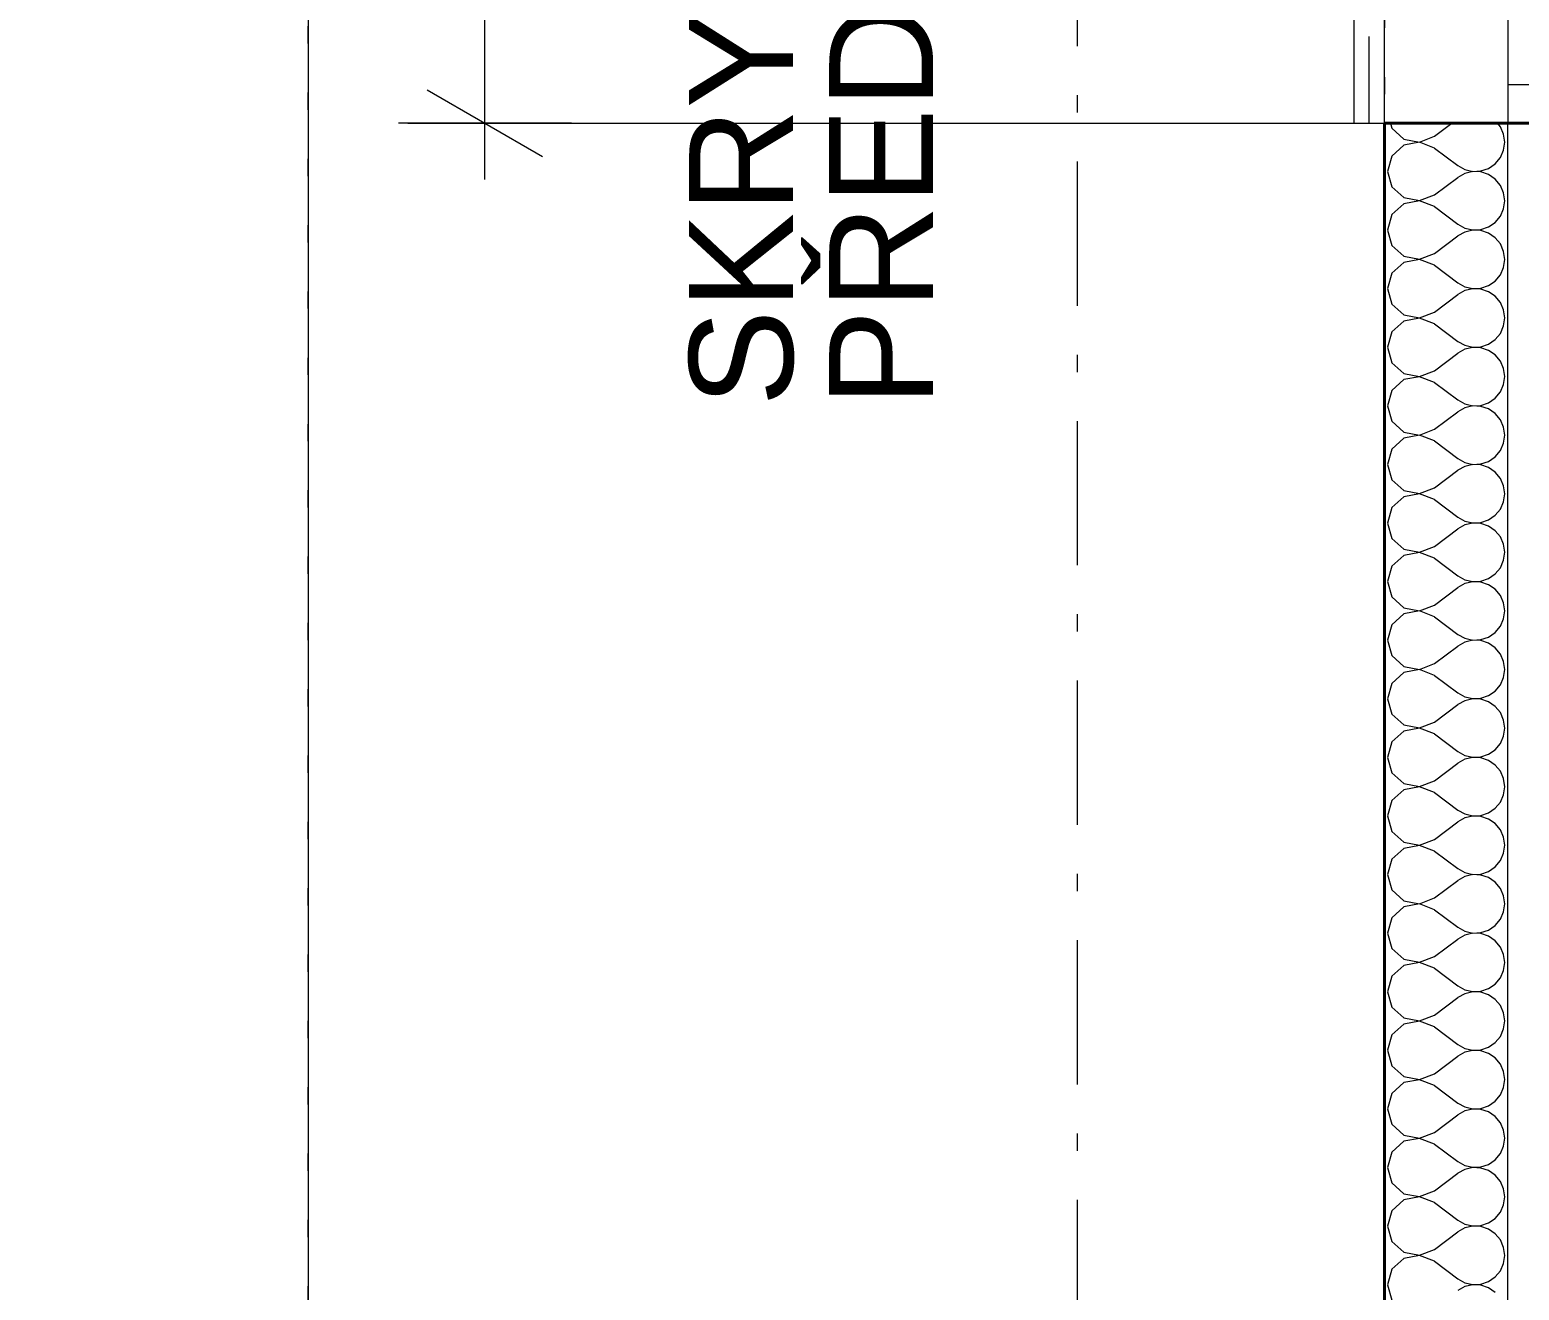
# Model space of a CAD drawing. Header units: millimetres. Extents: x -3100 to 17162, y -19566 to 10100.
# Drawn here: x 6878 to 8815, y -6598 to -4959 of the extents above; entities that cross this region are included whole.
import ezdxf

# ---------------------------------------------------------------- set-up
doc = ezdxf.new("R2010")
doc.units = ezdxf.units.MM
doc.header["$MEASUREMENT"] = 0
for name, pattern in [('Tečkovaná S', [86.25, 22.5, -63.75]), ('Wipeout_Contour', [1000, 0, -1000]), ('Čerchovaná M', [337.5, 187.5, -63.75, 22.5, -63.75]), ('Čárkovaná S', [187.5, 112.5, -75])]:
    doc.linetypes.add(name, pattern=pattern)
for name, color, linetype in [('Externí - moduly', 7, 'Continuous'), ('Konstrukce - morfy', 7, 'Continuous'), ('Konstrukce - svislé nosné', 7, 'Continuous'), ('Konstrukce – Dělicí čáry vrstev', 7, 'Continuous'), ('Kóty - SP', 7, 'Continuous'), ('Otvory – Okna', 7, 'Continuous'), ('Výplně – Řezové', 7, 'Continuous')]:
    doc.layers.add(name, color=color, linetype=linetype)
doc.styles.add('GENEROVANÝ_STYL_1', font='Arial.ttf')
doc.dimstyles.new('GENEROVANÝ_STYL__1', dxfattribs={"dimtxt": 134.999996, "dimasz": 114, "dimexe": 0.18, "dimexo": 0.0625, "dimgap": 0, "dimtad": 1, "dimtih": 1, "dimtoh": 1, "dimdec": 0, "dimzin": 0, "dimdsep": 46, "dimtxsty": 'GENEROVANÝ_STYL_1', "dimblk": 'ARROWHEAD_2', "dimblk1": 'ARROWHEAD_2', "dimblk2": 'ARROWHEAD_2', "dimcen": 0.09, "dimse1": 1, "dimse2": 1, "dimclrd": 256, "dimclre": 256, "dimclrt": 256, "dimazin": 0, "dimtfac": 1, "dimtdec": 4, "dimtmove": 0, "dimatfit": 3, "dimfxl": 1, "dimtolj": 1, "dimtzin": 0, "dimarcsym": 0})
doc.dimstyles.new('GENEROVANÝ_STYL__2', dxfattribs={"dimtxt": 134.999996, "dimasz": 114, "dimexe": 0.18, "dimexo": 0.0625, "dimgap": 0, "dimtad": 1, "dimdec": 0, "dimzin": 0, "dimdsep": 46, "dimtxsty": 'GENEROVANÝ_STYL_1', "dimblk": 'ARROWHEAD_2', "dimblk1": 'ARROWHEAD_2', "dimblk2": 'ARROWHEAD_2', "dimcen": 0.09, "dimse1": 1, "dimse2": 1, "dimclrd": 256, "dimclre": 256, "dimclrt": 256, "dimazin": 0, "dimtfac": 1, "dimtdec": 4, "dimtmove": 0, "dimatfit": 3, "dimfxl": 1, "dimtolj": 1, "dimtzin": 0, "dimarcsym": 0})

# ---------------------------------------------------------------- blocks, each defined once
blk = doc.blocks.new('*X148')
at = {"layer": 'Výplně – Řezové', "color": 53, "linetype": 'Continuous', "lineweight": 13, "true_color": 0xeccf4f}
for p, q in [((8647.6, -5080), (8649.5, -5086.7)), ((8649.5, -5086.7), (8664.9, -5100.7)), ((8704.8, -5097.1), (8727.6, -5080)), ((8790.5, -5084.7), (8786.6, -5080)), ((8794.7, -5094.4), (8790.5, -5084.7)), ((8664.9, -5108.8), (8649.5, -5122.8)), ((8664.9, -5100.7), (8685.3, -5104.6)), ((8685.3, -5104.9), (8664.9, -5108.8)), ((8685.3, -5104.6), (8704.8, -5097.1)), ((8704.8, -5112.4), (8685.3, -5104.9)), ((8704.8, -5112.4), (8735.2, -5135.2)), ((8796.2, -5104.8), (8794.7, -5094.4)), ((8794.7, -5115.2), (8796.2, -5104.8)), ((8649.5, -5122.8), (8643.8, -5142.9)), ((8783.8, -5132.9), (8790.5, -5124.8)), ((8790.5, -5124.8), (8794.7, -5115.2)), ((8643.8, -5142.9), (8649.5, -5162.9)), ((8704.8, -5173.3), (8735.2, -5150.5)), ((8735.2, -5135.2), (8744.4, -5140.3)), ((8744.4, -5145.4), (8735.2, -5150.5)), ((8744.4, -5140.3), (8754.7, -5142.7)), ((8754.7, -5143), (8744.4, -5145.4)), ((8754.7, -5142.7), (8765.2, -5142.2)), ((8765.2, -5143.5), (8754.7, -5143)), ((8765.2, -5142.2), (8775.1, -5138.8)), ((8775.1, -5146.9), (8765.2, -5143.5)), ((8775.1, -5138.8), (8783.8, -5132.9)), ((8783.8, -5152.8), (8775.1, -5146.9)), ((8649.5, -5162.9), (8664.9, -5176.9)), ((8790.5, -5160.9), (8783.8, -5152.8)), ((8794.7, -5170.5), (8790.5, -5160.9)), ((8796.2, -5181), (8794.7, -5170.5)), ((8664.9, -5185), (8649.5, -5199)), ((8664.9, -5176.9), (8685.3, -5180.8)), ((8685.3, -5181.1), (8664.9, -5185)), ((8685.3, -5180.8), (8704.8, -5173.3)), ((8704.8, -5188.6), (8685.3, -5181.1)), ((8704.8, -5188.6), (8735.2, -5211.4)), ((8794.7, -5191.4), (8796.2, -5181)), ((8649.5, -5199), (8643.8, -5219)), ((8775.1, -5215), (8783.8, -5209.1)), ((8783.8, -5209.1), (8790.5, -5201)), ((8790.5, -5201), (8794.7, -5191.4)), ((8643.8, -5219), (8649.5, -5239.1)), ((8704.8, -5249.5), (8735.2, -5226.7)), ((8735.2, -5211.4), (8744.4, -5216.5)), ((8744.4, -5221.6), (8735.2, -5226.7)), ((8744.4, -5216.5), (8754.7, -5218.9)), ((8754.7, -5219.2), (8744.4, -5221.6)), ((8754.7, -5218.9), (8765.2, -5218.4)), ((8765.2, -5219.7), (8754.7, -5219.2)), ((8765.2, -5218.4), (8775.1, -5215)), ((8775.1, -5223.1), (8765.2, -5219.7)), ((8783.8, -5229), (8775.1, -5223.1)), ((8790.5, -5237.1), (8783.8, -5229)), ((8649.5, -5239.1), (8664.9, -5253.1)), ((8794.7, -5246.7), (8790.5, -5237.1)), ((8796.2, -5257.1), (8794.7, -5246.7)), ((8664.9, -5261.2), (8649.5, -5275.2)), ((8664.9, -5253.1), (8685.3, -5257)), ((8685.3, -5257.3), (8664.9, -5261.2)), ((8685.3, -5257), (8704.8, -5249.5)), ((8704.8, -5264.8), (8685.3, -5257.3)), ((8704.8, -5264.8), (8735.2, -5287.6)), ((8790.5, -5277.2), (8794.7, -5267.6)), ((8794.7, -5267.6), (8796.2, -5257.1)), ((8649.5, -5275.2), (8643.8, -5295.2)), ((8775.1, -5291.2), (8783.8, -5285.3)), ((8783.8, -5285.3), (8790.5, -5277.2)), ((8643.8, -5295.2), (8649.5, -5315.3)), ((8704.8, -5325.7), (8735.2, -5302.9)), ((8735.2, -5287.6), (8744.4, -5292.7)), ((8744.4, -5297.8), (8735.2, -5302.9)), ((8744.4, -5292.7), (8754.7, -5295.1)), ((8754.7, -5295.4), (8744.4, -5297.8)), ((8754.7, -5295.1), (8765.2, -5294.6)), ((8765.2, -5295.9), (8754.7, -5295.4)), ((8765.2, -5294.6), (8775.1, -5291.2)), ((8775.1, -5299.3), (8765.2, -5295.9)), ((8783.8, -5305.2), (8775.1, -5299.3)), ((8790.5, -5313.3), (8783.8, -5305.2)), ((8649.5, -5315.3), (8664.9, -5329.3)), ((8685.3, -5333.2), (8704.8, -5325.7)), ((8794.7, -5322.9), (8790.5, -5313.3)), ((8796.2, -5333.3), (8794.7, -5322.9)), ((8664.9, -5337.4), (8649.5, -5351.4)), ((8664.9, -5329.3), (8685.3, -5333.2)), ((8685.3, -5333.5), (8664.9, -5337.4)), ((8704.8, -5341), (8685.3, -5333.5)), ((8704.8, -5341), (8735.2, -5363.8)), ((8790.5, -5353.4), (8794.7, -5343.7)), ((8794.7, -5343.7), (8796.2, -5333.3)), ((8649.5, -5351.4), (8643.8, -5371.4)), ((8735.2, -5363.8), (8744.4, -5368.9)), ((8775.1, -5367.4), (8783.8, -5361.5)), ((8783.8, -5361.5), (8790.5, -5353.4)), ((8643.8, -5371.4), (8649.5, -5391.5)), ((8704.8, -5401.9), (8735.2, -5379)), ((8744.4, -5374), (8735.2, -5379)), ((8744.4, -5368.9), (8754.7, -5371.3)), ((8754.7, -5371.6), (8744.4, -5374)), ((8754.7, -5371.3), (8765.2, -5370.8)), ((8765.2, -5372.1), (8754.7, -5371.6)), ((8765.2, -5370.8), (8775.1, -5367.4)), ((8775.1, -5375.5), (8765.2, -5372.1)), ((8783.8, -5381.4), (8775.1, -5375.5)), ((8790.5, -5389.5), (8783.8, -5381.4)), ((8649.5, -5391.5), (8664.9, -5405.5)), ((8685.3, -5409.4), (8704.8, -5401.9)), ((8794.7, -5399.1), (8790.5, -5389.5)), ((8796.2, -5409.5), (8794.7, -5399.1)), ((8664.9, -5413.5), (8649.5, -5427.6)), ((8664.9, -5405.5), (8685.3, -5409.4)), ((8685.3, -5409.7), (8664.9, -5413.5)), ((8704.8, -5417.1), (8685.3, -5409.7)), ((8704.8, -5417.1), (8735.2, -5440)), ((8790.5, -5429.6), (8794.7, -5419.9)), ((8794.7, -5419.9), (8796.2, -5409.5)), ((8649.5, -5427.6), (8643.8, -5447.6)), ((8735.2, -5440), (8744.4, -5445.1)), ((8775.1, -5443.6), (8783.8, -5437.6)), ((8783.8, -5437.6), (8790.5, -5429.6)), ((8643.8, -5447.6), (8649.5, -5467.6)), ((8704.8, -5478.1), (8735.2, -5455.2)), ((8744.4, -5450.2), (8735.2, -5455.2)), ((8744.4, -5445.1), (8754.7, -5447.5)), ((8754.7, -5447.8), (8744.4, -5450.2)), ((8754.7, -5447.5), (8765.2, -5447)), ((8765.2, -5448.3), (8754.7, -5447.8)), ((8765.2, -5447), (8775.1, -5443.6)), ((8775.1, -5451.6), (8765.2, -5448.3)), ((8783.8, -5457.6), (8775.1, -5451.6)), ((8790.5, -5465.7), (8783.8, -5457.6)), ((8649.5, -5467.6), (8664.9, -5481.7)), ((8685.3, -5485.6), (8704.8, -5478.1)), ((8794.7, -5475.3), (8790.5, -5465.7)), ((8796.2, -5485.7), (8794.7, -5475.3)), ((8664.9, -5489.7), (8649.5, -5503.8)), ((8664.9, -5481.7), (8685.3, -5485.6)), ((8685.3, -5485.9), (8664.9, -5489.7)), ((8704.8, -5493.3), (8685.3, -5485.9)), ((8704.8, -5493.3), (8735.2, -5516.2)), ((8790.5, -5505.7), (8794.7, -5496.1)), ((8794.7, -5496.1), (8796.2, -5485.7)), ((8649.5, -5503.8), (8643.8, -5523.8)), ((8735.2, -5516.2), (8744.4, -5521.3)), ((8765.2, -5523.1), (8775.1, -5519.8)), ((8775.1, -5519.8), (8783.8, -5513.8)), ((8783.8, -5513.8), (8790.5, -5505.7)), ((8643.8, -5523.8), (8649.5, -5543.8)), ((8704.8, -5554.3), (8735.2, -5531.4)), ((8744.4, -5526.3), (8735.2, -5531.4)), ((8744.4, -5521.3), (8754.7, -5523.7)), ((8754.7, -5524), (8744.4, -5526.3)), ((8754.7, -5523.7), (8765.2, -5523.1)), ((8765.2, -5524.5), (8754.7, -5524)), ((8775.1, -5527.8), (8765.2, -5524.5)), ((8783.8, -5533.8), (8775.1, -5527.8)), ((8790.5, -5541.9), (8783.8, -5533.8)), ((8649.5, -5543.8), (8664.9, -5557.9)), ((8664.9, -5557.9), (8685.3, -5561.8)), ((8685.3, -5561.8), (8704.8, -5554.3)), ((8794.7, -5551.5), (8790.5, -5541.9)), ((8796.2, -5561.9), (8794.7, -5551.5)), ((8664.9, -5565.9), (8649.5, -5580)), ((8685.3, -5562.1), (8664.9, -5565.9)), ((8704.8, -5569.5), (8685.3, -5562.1)), ((8704.8, -5569.5), (8735.2, -5592.4)), ((8790.5, -5581.9), (8794.7, -5572.3)), ((8794.7, -5572.3), (8796.2, -5561.9)), ((8649.5, -5580), (8643.8, -5600)), ((8735.2, -5592.4), (8744.4, -5597.5)), ((8765.2, -5599.3), (8775.1, -5596)), ((8775.1, -5596), (8783.8, -5590)), ((8783.8, -5590), (8790.5, -5581.9)), ((8643.8, -5600), (8649.5, -5620)), ((8704.8, -5630.5), (8735.2, -5607.6)), ((8744.4, -5602.5), (8735.2, -5607.6)), ((8744.4, -5597.5), (8754.7, -5599.8)), ((8754.7, -5600.2), (8744.4, -5602.5)), ((8754.7, -5599.8), (8765.2, -5599.3)), ((8765.2, -5600.7), (8754.7, -5600.2)), ((8775.1, -5604), (8765.2, -5600.7)), ((8783.8, -5610), (8775.1, -5604)), ((8790.5, -5618.1), (8783.8, -5610)), ((8649.5, -5620), (8664.9, -5634.1)), ((8664.9, -5634.1), (8685.3, -5637.9)), ((8685.3, -5637.9), (8704.8, -5630.5)), ((8794.7, -5627.7), (8790.5, -5618.1)), ((8796.2, -5638.1), (8794.7, -5627.7)), ((8664.9, -5642.1), (8649.5, -5656.2)), ((8685.3, -5638.2), (8664.9, -5642.1)), ((8704.8, -5645.7), (8685.3, -5638.2)), ((8704.8, -5645.7), (8735.2, -5668.6)), ((8790.5, -5658.1), (8794.7, -5648.5)), ((8794.7, -5648.5), (8796.2, -5638.1)), ((8649.5, -5656.2), (8643.8, -5676.2)), ((8735.2, -5668.6), (8744.4, -5673.7)), ((8744.4, -5673.7), (8754.7, -5676)), ((8765.2, -5675.5), (8775.1, -5672.2)), ((8775.1, -5672.2), (8783.8, -5666.2)), ((8783.8, -5666.2), (8790.5, -5658.1)), ((8643.8, -5676.2), (8649.5, -5696.2)), ((8704.8, -5706.7), (8735.2, -5683.8)), ((8744.4, -5678.7), (8735.2, -5683.8)), ((8754.7, -5676.3), (8744.4, -5678.7)), ((8754.7, -5676), (8765.2, -5675.5)), ((8765.2, -5676.9), (8754.7, -5676.3)), ((8775.1, -5680.2), (8765.2, -5676.9)), ((8783.8, -5686.2), (8775.1, -5680.2)), ((8790.5, -5694.3), (8783.8, -5686.2)), ((8649.5, -5696.2), (8664.9, -5710.3)), ((8664.9, -5710.3), (8685.3, -5714.1)), ((8685.3, -5714.1), (8704.8, -5706.7)), ((8794.7, -5703.9), (8790.5, -5694.3)), ((8796.2, -5714.3), (8794.7, -5703.9)), ((8649.5, -5732.4), (8643.8, -5752.4)), ((8664.9, -5718.3), (8649.5, -5732.4)), ((8685.3, -5714.4), (8664.9, -5718.3)), ((8704.8, -5721.9), (8685.3, -5714.4)), ((8704.8, -5721.9), (8735.2, -5744.8)), ((8790.5, -5734.3), (8794.7, -5724.7)), ((8794.7, -5724.7), (8796.2, -5714.3)), ((8735.2, -5744.8), (8744.4, -5749.8)), ((8744.4, -5749.8), (8754.7, -5752.2)), ((8754.7, -5752.2), (8765.2, -5751.7)), ((8765.2, -5751.7), (8775.1, -5748.4)), ((8775.1, -5748.4), (8783.8, -5742.4)), ((8783.8, -5742.4), (8790.5, -5734.3)), ((8643.8, -5752.4), (8649.5, -5772.4)), ((8704.8, -5782.9), (8735.2, -5760)), ((8744.4, -5754.9), (8735.2, -5760)), ((8754.7, -5752.5), (8744.4, -5754.9)), ((8765.2, -5753), (8754.7, -5752.5)), ((8775.1, -5756.4), (8765.2, -5753)), ((8783.8, -5762.4), (8775.1, -5756.4)), ((8790.5, -5770.4), (8783.8, -5762.4)), ((8794.7, -5780.1), (8790.5, -5770.4)), ((8649.5, -5772.4), (8664.9, -5786.5)), ((8664.9, -5786.5), (8685.3, -5790.3)), ((8685.3, -5790.6), (8664.9, -5794.5)), ((8685.3, -5790.3), (8704.8, -5782.9)), ((8704.8, -5798.1), (8685.3, -5790.6)), ((8796.2, -5790.5), (8794.7, -5780.1)), ((8794.7, -5800.9), (8796.2, -5790.5)), ((8649.5, -5808.5), (8643.8, -5828.6)), ((8664.9, -5794.5), (8649.5, -5808.5)), ((8704.8, -5798.1), (8735.2, -5821)), ((8790.5, -5810.5), (8794.7, -5800.9)), ((8643.8, -5828.6), (8649.5, -5848.6)), ((8735.2, -5821), (8744.4, -5826)), ((8744.4, -5826), (8754.7, -5828.4)), ((8754.7, -5828.7), (8744.4, -5831.1)), ((8754.7, -5828.4), (8765.2, -5827.9)), ((8765.2, -5829.2), (8754.7, -5828.7)), ((8765.2, -5827.9), (8775.1, -5824.5)), ((8775.1, -5832.6), (8765.2, -5829.2)), ((8775.1, -5824.5), (8783.8, -5818.6)), ((8783.8, -5818.6), (8790.5, -5810.5)), ((8649.5, -5848.6), (8664.9, -5862.6)), ((8704.8, -5859), (8735.2, -5836.2)), ((8744.4, -5831.1), (8735.2, -5836.2)), ((8783.8, -5838.5), (8775.1, -5832.6)), ((8790.5, -5846.6), (8783.8, -5838.5)), ((8794.7, -5856.3), (8790.5, -5846.6)), ((8664.9, -5862.6), (8685.3, -5866.5)), ((8685.3, -5866.8), (8664.9, -5870.7)), ((8685.3, -5866.5), (8704.8, -5859)), ((8704.8, -5874.3), (8685.3, -5866.8)), ((8796.2, -5866.7), (8794.7, -5856.3)), ((8794.7, -5877.1), (8796.2, -5866.7)), ((8649.5, -5884.7), (8643.8, -5904.8)), ((8664.9, -5870.7), (8649.5, -5884.7)), ((8704.8, -5874.3), (8735.2, -5897.1)), ((8783.8, -5894.8), (8790.5, -5886.7)), ((8790.5, -5886.7), (8794.7, -5877.1)), ((8643.8, -5904.8), (8649.5, -5924.8)), ((8735.2, -5897.1), (8744.4, -5902.2)), ((8744.4, -5902.2), (8754.7, -5904.6)), ((8754.7, -5904.9), (8744.4, -5907.3)), ((8754.7, -5904.6), (8765.2, -5904.1)), ((8765.2, -5905.4), (8754.7, -5904.9)), ((8765.2, -5904.1), (8775.1, -5900.7)), ((8775.1, -5908.8), (8765.2, -5905.4)), ((8775.1, -5900.7), (8783.8, -5894.8)), ((8649.5, -5924.8), (8664.9, -5938.8)), ((8704.8, -5935.2), (8735.2, -5912.4)), ((8744.4, -5907.3), (8735.2, -5912.4)), ((8783.8, -5914.7), (8775.1, -5908.8)), ((8790.5, -5922.8), (8783.8, -5914.7)), ((8794.7, -5932.4), (8790.5, -5922.8)), ((8664.9, -5938.8), (8685.3, -5942.7)), ((8685.3, -5943), (8664.9, -5946.9)), ((8685.3, -5942.7), (8704.8, -5935.2)), ((8704.8, -5950.5), (8685.3, -5943)), ((8796.2, -5942.9), (8794.7, -5932.4)), ((8794.7, -5953.3), (8796.2, -5942.9)), ((8649.5, -5960.9), (8643.8, -5981)), ((8664.9, -5946.9), (8649.5, -5960.9)), ((8704.8, -5950.5), (8735.2, -5973.3)), ((8783.8, -5971), (8790.5, -5962.9)), ((8790.5, -5962.9), (8794.7, -5953.3)), ((8643.8, -5981), (8649.5, -6001)), ((8735.2, -5973.3), (8744.4, -5978.4)), ((8744.4, -5983.5), (8735.2, -5988.6)), ((8744.4, -5978.4), (8754.7, -5980.8)), ((8754.7, -5981.1), (8744.4, -5983.5)), ((8754.7, -5980.8), (8765.2, -5980.3)), ((8765.2, -5981.6), (8754.7, -5981.1)), ((8765.2, -5980.3), (8775.1, -5976.9)), ((8775.1, -5985), (8765.2, -5981.6)), ((8775.1, -5976.9), (8783.8, -5971)), ((8649.5, -6001), (8664.9, -6015)), ((8704.8, -6011.4), (8735.2, -5988.6)), ((8783.8, -5990.9), (8775.1, -5985)), ((8790.5, -5999), (8783.8, -5990.9)), ((8794.7, -6008.6), (8790.5, -5999)), ((8664.9, -6023.1), (8649.5, -6037.1)), ((8664.9, -6015), (8685.3, -6018.9)), ((8685.3, -6019.2), (8664.9, -6023.1)), ((8685.3, -6018.9), (8704.8, -6011.4)), ((8704.8, -6026.7), (8685.3, -6019.2)), ((8796.2, -6019), (8794.7, -6008.6)), ((8794.7, -6029.5), (8796.2, -6019)), ((8649.5, -6037.1), (8643.8, -6057.1)), ((8704.8, -6026.7), (8735.2, -6049.5)), ((8783.8, -6047.2), (8790.5, -6039.1)), ((8790.5, -6039.1), (8794.7, -6029.5)), ((8643.8, -6057.1), (8649.5, -6077.2)), ((8735.2, -6049.5), (8744.4, -6054.6)), ((8744.4, -6059.7), (8735.2, -6064.8)), ((8744.4, -6054.6), (8754.7, -6057)), ((8754.7, -6057.3), (8744.4, -6059.7)), ((8754.7, -6057), (8765.2, -6056.5)), ((8765.2, -6057.8), (8754.7, -6057.3)), ((8765.2, -6056.5), (8775.1, -6053.1)), ((8775.1, -6061.2), (8765.2, -6057.8)), ((8775.1, -6053.1), (8783.8, -6047.2)), ((8783.8, -6067.1), (8775.1, -6061.2)), ((8649.5, -6077.2), (8664.9, -6091.2)), ((8704.8, -6087.6), (8735.2, -6064.8)), ((8790.5, -6075.2), (8783.8, -6067.1)), ((8794.7, -6084.8), (8790.5, -6075.2)), ((8664.9, -6099.3), (8649.5, -6113.3)), ((8664.9, -6091.2), (8685.3, -6095.1)), ((8685.3, -6095.4), (8664.9, -6099.3)), ((8685.3, -6095.1), (8704.8, -6087.6)), ((8704.8, -6102.9), (8685.3, -6095.4)), ((8796.2, -6095.2), (8794.7, -6084.8)), ((8794.7, -6105.6), (8796.2, -6095.2)), ((8649.5, -6113.3), (8643.8, -6133.3)), ((8704.8, -6102.9), (8735.2, -6125.7)), ((8783.8, -6123.4), (8790.5, -6115.3)), ((8790.5, -6115.3), (8794.7, -6105.6)), ((8643.8, -6133.3), (8649.5, -6153.4)), ((8735.2, -6125.7), (8744.4, -6130.8)), ((8744.4, -6135.9), (8735.2, -6141)), ((8744.4, -6130.8), (8754.7, -6133.2)), ((8754.7, -6133.5), (8744.4, -6135.9)), ((8754.7, -6133.2), (8765.2, -6132.7)), ((8765.2, -6134), (8754.7, -6133.5)), ((8765.2, -6132.7), (8775.1, -6129.3)), ((8775.1, -6137.4), (8765.2, -6134)), ((8775.1, -6129.3), (8783.8, -6123.4)), ((8783.8, -6143.3), (8775.1, -6137.4)), ((8649.5, -6153.4), (8664.9, -6167.4)), ((8704.8, -6163.8), (8735.2, -6141)), ((8790.5, -6151.4), (8783.8, -6143.3)), ((8794.7, -6161), (8790.5, -6151.4)), ((8664.9, -6175.5), (8649.5, -6189.5)), ((8664.9, -6167.4), (8685.3, -6171.3)), ((8685.3, -6171.6), (8664.9, -6175.5)), ((8685.3, -6171.3), (8704.8, -6163.8)), ((8704.8, -6179), (8685.3, -6171.6)), ((8796.2, -6171.4), (8794.7, -6161)), ((8794.7, -6181.8), (8796.2, -6171.4)), ((8649.5, -6189.5), (8643.8, -6209.5)), ((8704.8, -6179), (8735.2, -6201.9)), ((8783.8, -6199.5), (8790.5, -6191.5)), ((8790.5, -6191.5), (8794.7, -6181.8)), ((8643.8, -6209.5), (8649.5, -6229.6)), ((8735.2, -6201.9), (8744.4, -6207)), ((8744.4, -6212.1), (8735.2, -6217.1)), ((8744.4, -6207), (8754.7, -6209.4)), ((8754.7, -6209.7), (8744.4, -6212.1)), ((8754.7, -6209.4), (8765.2, -6208.9)), ((8765.2, -6210.2), (8754.7, -6209.7)), ((8765.2, -6208.9), (8775.1, -6205.5)), ((8775.1, -6213.5), (8765.2, -6210.2)), ((8775.1, -6205.5), (8783.8, -6199.5)), ((8783.8, -6219.5), (8775.1, -6213.5)), ((8649.5, -6229.6), (8664.9, -6243.6)), ((8704.8, -6240), (8735.2, -6217.1)), ((8790.5, -6227.6), (8783.8, -6219.5)), ((8794.7, -6237.2), (8790.5, -6227.6)), ((8664.9, -6251.6), (8649.5, -6265.7)), ((8664.9, -6243.6), (8685.3, -6247.5)), ((8685.3, -6247.8), (8664.9, -6251.6)), ((8685.3, -6247.5), (8704.8, -6240)), ((8704.8, -6255.2), (8685.3, -6247.8)), ((8704.8, -6255.2), (8735.2, -6278.1)), ((8796.2, -6247.6), (8794.7, -6237.2)), ((8794.7, -6258), (8796.2, -6247.6)), ((8649.5, -6265.7), (8643.8, -6285.7)), ((8783.8, -6275.7), (8790.5, -6267.6)), ((8790.5, -6267.6), (8794.7, -6258)), ((8643.8, -6285.7), (8649.5, -6305.7)), ((8704.8, -6316.2), (8735.2, -6293.3)), ((8735.2, -6278.1), (8744.4, -6283.2)), ((8744.4, -6288.2), (8735.2, -6293.3)), ((8744.4, -6283.2), (8754.7, -6285.6)), ((8754.7, -6285.9), (8744.4, -6288.2)), ((8754.7, -6285.6), (8765.2, -6285.1)), ((8765.2, -6286.4), (8754.7, -6285.9)), ((8765.2, -6285.1), (8775.1, -6281.7)), ((8775.1, -6289.7), (8765.2, -6286.4)), ((8775.1, -6281.7), (8783.8, -6275.7)), ((8783.8, -6295.7), (8775.1, -6289.7)), ((8649.5, -6305.7), (8664.9, -6319.8)), ((8790.5, -6303.8), (8783.8, -6295.7)), ((8794.7, -6313.4), (8790.5, -6303.8)), ((8796.2, -6323.8), (8794.7, -6313.4)), ((8664.9, -6327.8), (8649.5, -6341.9)), ((8664.9, -6319.8), (8685.3, -6323.7)), ((8685.3, -6324), (8664.9, -6327.8)), ((8685.3, -6323.7), (8704.8, -6316.2)), ((8704.8, -6331.4), (8685.3, -6324)), ((8704.8, -6331.4), (8735.2, -6354.3)), ((8794.7, -6334.2), (8796.2, -6323.8)), ((8649.5, -6341.9), (8643.8, -6361.9)), ((8775.1, -6357.9), (8783.8, -6351.9)), ((8783.8, -6351.9), (8790.5, -6343.8)), ((8790.5, -6343.8), (8794.7, -6334.2)), ((8643.8, -6361.9), (8649.5, -6381.9)), ((8704.8, -6392.4), (8735.2, -6369.5)), ((8735.2, -6354.3), (8744.4, -6359.4)), ((8744.4, -6364.4), (8735.2, -6369.5)), ((8744.4, -6359.4), (8754.7, -6361.8)), ((8754.7, -6362.1), (8744.4, -6364.4)), ((8754.7, -6361.8), (8765.2, -6361.2)), ((8765.2, -6362.6), (8754.7, -6362.1)), ((8765.2, -6361.2), (8775.1, -6357.9)), ((8775.1, -6365.9), (8765.2, -6362.6)), ((8783.8, -6371.9), (8775.1, -6365.9)), ((8790.5, -6380), (8783.8, -6371.9)), ((8649.5, -6381.9), (8664.9, -6396)), ((8794.7, -6389.6), (8790.5, -6380)), ((8796.2, -6400), (8794.7, -6389.6)), ((8664.9, -6404), (8649.5, -6418.1)), ((8664.9, -6396), (8685.3, -6399.8)), ((8685.3, -6400.2), (8664.9, -6404)), ((8685.3, -6399.8), (8704.8, -6392.4)), ((8704.8, -6407.6), (8685.3, -6400.2)), ((8704.8, -6407.6), (8735.2, -6430.5)), ((8790.5, -6420), (8794.7, -6410.4)), ((8794.7, -6410.4), (8796.2, -6400)), ((8649.5, -6418.1), (8643.8, -6438.1)), ((8775.1, -6434.1), (8783.8, -6428.1)), ((8783.8, -6428.1), (8790.5, -6420)), ((8643.8, -6438.1), (8649.5, -6458.1)), ((8704.8, -6468.6), (8735.2, -6445.7)), ((8735.2, -6430.5), (8744.4, -6435.6)), ((8744.4, -6440.6), (8735.2, -6445.7)), ((8744.4, -6435.6), (8754.7, -6437.9)), ((8754.7, -6438.2), (8744.4, -6440.6)), ((8754.7, -6437.9), (8765.2, -6437.4)), ((8765.2, -6438.8), (8754.7, -6438.2)), ((8765.2, -6437.4), (8775.1, -6434.1)), ((8775.1, -6442.1), (8765.2, -6438.8)), ((8783.8, -6448.1), (8775.1, -6442.1)), ((8790.5, -6456.2), (8783.8, -6448.1)), ((8649.5, -6458.1), (8664.9, -6472.2)), ((8685.3, -6476), (8704.8, -6468.6)), ((8794.7, -6465.8), (8790.5, -6456.2)), ((8796.2, -6476.2), (8794.7, -6465.8)), ((8664.9, -6480.2), (8649.5, -6494.3)), ((8664.9, -6472.2), (8685.3, -6476)), ((8685.3, -6476.3), (8664.9, -6480.2)), ((8704.8, -6483.8), (8685.3, -6476.3)), ((8704.8, -6483.8), (8735.2, -6506.7)), ((8790.5, -6496.2), (8794.7, -6486.6)), ((8794.7, -6486.6), (8796.2, -6476.2)), ((8649.5, -6494.3), (8643.8, -6514.3)), ((8735.2, -6506.7), (8744.4, -6511.8)), ((8775.1, -6510.3), (8783.8, -6504.3)), ((8783.8, -6504.3), (8790.5, -6496.2)), ((8643.8, -6514.3), (8649.5, -6534.3)), ((8704.8, -6544.8), (8735.2, -6521.9)), ((8744.4, -6516.8), (8735.2, -6521.9)), ((8744.4, -6511.8), (8754.7, -6514.1)), ((8754.7, -6514.4), (8744.4, -6516.8)), ((8754.7, -6514.1), (8765.2, -6513.6)), ((8765.2, -6514.9), (8754.7, -6514.4)), ((8765.2, -6513.6), (8775.1, -6510.3)), ((8775.1, -6518.3), (8765.2, -6514.9)), ((8783.8, -6524.3), (8775.1, -6518.3)), ((8790.5, -6532.4), (8783.8, -6524.3)), ((8649.5, -6534.3), (8664.9, -6548.4)), ((8685.3, -6552.2), (8704.8, -6544.8)), ((8794.7, -6542), (8790.5, -6532.4)), ((8796.2, -6552.4), (8794.7, -6542)), ((8664.9, -6556.4), (8649.5, -6570.4)), ((8664.9, -6548.4), (8685.3, -6552.2)), ((8685.3, -6552.5), (8664.9, -6556.4)), ((8704.8, -6560), (8685.3, -6552.5)), ((8704.8, -6560), (8735.2, -6582.9)), ((8790.5, -6572.4), (8794.7, -6562.8)), ((8794.7, -6562.8), (8796.2, -6552.4)), ((8649.5, -6570.4), (8643.8, -6590.5)), ((8735.2, -6582.9), (8744.4, -6587.9)), ((8775.1, -6586.5), (8783.8, -6580.5)), ((8783.8, -6580.5), (8790.5, -6572.4)), ((8643.8, -6590.5), (8649.5, -6610.5)), ((8744.4, -6593), (8735.2, -6598.1)), ((8744.4, -6587.9), (8754.7, -6590.3)), ((8754.7, -6590.6), (8744.4, -6593)), ((8754.7, -6590.3), (8765.2, -6589.8)), ((8765.2, -6591.1), (8754.7, -6590.6)), ((8765.2, -6589.8), (8775.1, -6586.5)), ((8775.1, -6594.5), (8765.2, -6591.1)), ((8783.8, -6600.5), (8775.1, -6594.5))]:
    blk.add_line(p, q, dxfattribs=at)
blk = doc.blocks.new('Vícekřídlé vodorovné okno 27_7')
at = {"layer": 'Otvory – Okna', "color": 7, "linetype": 'Čerchovaná M', "lineweight": 20}
blk.add_line((-750, 150), (750, 150), dxfattribs=at)
at = {"layer": 'Otvory – Okna', "color": 7, "linetype": 'Continuous', "lineweight": 40}
for p, q in [((-750, 135), (-750, 150)), ((750, 135), (750, 150)), ((-750, 85), (-750, 135)), ((750, 85), (750, 135)), ((-750, 0), (-750, 85)), ((750, 0), (750, 85)), ((-750, -35), (-750, 0)), ((-750, -35), (-750, 0)), ((750, -35), (750, 0)), ((750, -35), (750, 0)), ((-750, -50), (-750, -35)), ((-750, -50), (-750, -35)), ((750, -50), (750, -35)), ((750, -50), (750, -35)), ((-750, -210), (-750, -50)), ((750, -210), (750, -50))]:
    blk.add_line(p, q, dxfattribs=at)
at = {"layer": 'Otvory – Okna', "color": 7, "linetype": 'Continuous', "lineweight": 20}
for p, q in [((-750, 0), (-700, 0)), ((-700, 0), (-700, -50)), ((-700, 0), (700, 0)), ((700, -50), (700, 0)), ((700, 0), (750, 0)), ((-700, -50), (-750, -50)), ((700, -50), (-700, -50)), ((750, -50), (700, -50)), ((-750, -210), (750, -210))]:
    blk.add_line(p, q, dxfattribs=at)
blk = doc.blocks.new('Zeď_8', base_point=(9000, -8300))
at = {"color": 254, "linetype": 'Wipeout_Contour', "lineweight": 0, "ltscale": 44794.729954}
blk.add_wipeout([(8800, -5080), (8800, -8485), (8815, -8485), (8815, -5080)], dxfattribs=at).dxf.layer = 'Výplně – Řezové'
at = {"layer": 'Výplně – Řezové', "linetype": 'Continuous', "lineweight": 13, "true_color": 0xa8a8a8}
h = blk.add_hatch(dxfattribs=at)
h.set_pattern_fill('Sádra', color=253, style=0, pattern_type=2)
h.set_pattern_definition([(0, (0, 0), (0, 56.25), [0, -56.25])])
h.paths.add_polyline_path([(8800, -5080), (8800, -8485), (8815, -8485), (8815, -5080)])
at = {"color": 254, "linetype": 'Wipeout_Contour', "lineweight": 0, "ltscale": 44538.953242}
blk.add_wipeout([(8640, -8500), (8800, -8500), (8800, -5080), (8640, -5080)], dxfattribs=at).dxf.layer = 'Výplně – Řezové'
at = {"layer": 'Konstrukce - svislé nosné', "color": 7, "linetype": 'Continuous', "lineweight": 40}
for p, q in [((8640, -5080), (8800, -5080)), ((8800, -5080), (8815, -5080))]:
    blk.add_line(p, q, dxfattribs=at)
at = {"layer": 'Konstrukce - svislé nosné', "color": 7, "linetype": 'Continuous', "lineweight": 40, "flags": 128}
blk.add_lwpolyline([(8640, -5080), (8640, -8500)], dxfattribs=at)
at = {"layer": 'Konstrukce – Dělicí čáry vrstev', "color": 7, "linetype": 'Continuous', "lineweight": 13}
blk.add_line((8800, -8485), (8800, -5080), dxfattribs=at)
at = {"layer": 'Konstrukce - svislé nosné', "color": 7, "lineweight": 40}
blk.add_blockref('*X148', (0, 0), dxfattribs=at)
at = {"layer": 'Otvory – Okna', "color": 11, "linetype": 'Continuous', "lineweight": 20, "true_color": 0xf9716e, "xscale": -1, "zscale": 1000, "rotation": 270}
blk.add_blockref('Vícekřídlé vodorovné okno 27_7', (8850, -4330), dxfattribs=at)
blk = doc.blocks.new('*D336')
at = {"layer": 'Kóty - SP', "color": 146, "linetype": 'Continuous', "lineweight": 13, "true_color": 0x1a4f6e}
for p, q in [((-1745.5, -5036.7), (-1595.5, -5123.3)), ((-1558, -5080), (-1783, -5080)), ((-1670.5, -8660), (-1670.5, -5080)), ((-1745.5, -8616.7), (-1595.5, -8703.3)), ((-1558, -8660), (-1783, -8660))]:
    blk.add_line(p, q, dxfattribs=at)
at = {"layer": 'Kóty - SP', "color": 146, "lineweight": 13, "true_color": 0x1a4f6e, "insert": (-1697.5, -7101.7), "char_height": 135, "attachment_point": 7, "rotation": 90, "style": 'GENEROVANÝ_STYL_1'}
blk.add_mtext('\\A1;{\\pql;\\fArial|b0|i0|c0|p0;\\W1.000000;3\xa0580}', dxfattribs=at)
blk = doc.blocks.new('ARROWHEAD_2')
at = {"color": 0, "linetype": 'Continuous', "lineweight": 0}
for p, q in [((-0.378, -0.655), (0.378, 0.655)), ((0, 0), (-1, 0))]:
    blk.add_line(p, q, dxfattribs=at)
blk = doc.blocks.new('*D337')
at = {"layer": 'Kóty - SP', "color": 146, "linetype": 'Continuous', "lineweight": 13, "true_color": 0x1a4f6e}
for p, q in [((-1745.5, -3536.7), (-1595.5, -3623.3)), ((-1558, -3580), (-1783, -3580)), ((-1670.5, -5080), (-1670.5, -3580)), ((-1745.5, -5036.7), (-1595.5, -5123.3)), ((-1558, -5080), (-1783, -5080))]:
    blk.add_line(p, q, dxfattribs=at)
at = {"layer": 'Kóty - SP', "color": 146, "lineweight": 13, "true_color": 0x1a4f6e, "char_height": 135, "attachment_point": 7, "rotation": 90, "style": 'GENEROVANÝ_STYL_1'}
for s, insert in [('\\A1;{\\pql;\\fArial|b0|i0|c0|p0;\\W1.000000;220}', (-1697.5, -3594.8)), ('\\A1;{\\pql;\\fArial|b0|i0|c0|p0;\\W1.000000;1\xa0500}', (-1697.5, -4614.9))]:
    blk.add_mtext(s, dxfattribs=dict(at, insert=insert))
blk = doc.blocks.new('*D346')
at = {"layer": 'Kóty - SP', "color": 146, "linetype": 'Continuous', "lineweight": 13, "true_color": 0x1a4f6e}
for p, q in [((-2670.5, 7760), (-2670.5, 7833.3)), ((-2595.5, 7716.7), (-2745.5, 7803.3)), ((-2558, 7760), (-2783, 7760)), ((-2670.5, -9460), (-2670.5, 7760)), ((-2745.5, -9416.7), (-2595.5, -9503.3)), ((-2558, -9460), (-2783, -9460)), ((-2670.5, -9533.3), (-2670.5, -9460))]:
    blk.add_line(p, q, dxfattribs=at)
at = {"layer": 'Kóty - SP', "color": 146, "lineweight": 13, "true_color": 0x1a4f6e, "insert": (-2697.5, -1133.1), "char_height": 135, "attachment_point": 7, "rotation": 90, "style": 'GENEROVANÝ_STYL_1'}
blk.add_mtext('\\A1;{\\pql;\\fArial|b0|i0|c0|p0;\\W1.000000;17\xa0220}', dxfattribs=at)
blk = doc.blocks.new('*D353')
at = {"layer": 'Kóty - SP', "color": 146, "linetype": 'Continuous', "lineweight": 13, "true_color": 0x1a4f6e}
for p, q in [((6750, -10633), (6750, -10408)), ((7650, -10633), (7650, -10408)), ((6793.3, -10445.5), (6706.7, -10595.5)), ((7693.3, -10445.5), (7606.7, -10595.5)), ((6750, -10520.5), (7650, -10520.5))]:
    blk.add_line(p, q, dxfattribs=at)
at = {"layer": 'Kóty - SP', "color": 146, "lineweight": 13, "true_color": 0x1a4f6e, "insert": (7045.5, -10493.5), "char_height": 135, "attachment_point": 7, "style": 'GENEROVANÝ_STYL_1'}
blk.add_mtext('\\A1;{\\pql;\\fArial|b0|i0|c0|p0;\\W1.000000;900}', dxfattribs=at)
blk = doc.blocks.new('*D354')
at = {"layer": 'Kóty - SP', "color": 146, "linetype": 'Continuous', "lineweight": 13, "true_color": 0x1a4f6e}
for p, q in [((7650, -10633), (7650, -10408)), ((8640, -10633), (8640, -10408)), ((7693.3, -10445.5), (7606.7, -10595.5)), ((8683.3, -10445.5), (8596.7, -10595.5)), ((7650, -10520.5), (8640, -10520.5))]:
    blk.add_line(p, q, dxfattribs=at)
at = {"layer": 'Kóty - SP', "color": 146, "lineweight": 13, "true_color": 0x1a4f6e, "insert": (7990.5, -10493.5), "char_height": 135, "attachment_point": 7, "style": 'GENEROVANÝ_STYL_1'}
blk.add_mtext('\\A1;{\\pql;\\fArial|b0|i0|c0|p0;\\W1.000000;990}', dxfattribs=at)
blk = doc.blocks.new('*D363')
at = {"layer": 'Kóty - SP', "color": 146, "linetype": 'Continuous', "lineweight": 13, "true_color": 0x1a4f6e}
for p, q in [((460, -11133), (460, -10908)), ((8640, -11133), (8640, -10908)), ((503.3, -10945.5), (416.7, -11095.5)), ((8683.3, -10945.5), (8596.7, -11095.5)), ((-360, -11020.5), (460, -11020.5)), ((460, -11020.5), (8640, -11020.5))]:
    blk.add_line(p, q, dxfattribs=at)
at = {"layer": 'Kóty - SP', "color": 146, "lineweight": 13, "true_color": 0x1a4f6e, "insert": (4318.3, -10993.5), "char_height": 135, "attachment_point": 7, "style": 'GENEROVANÝ_STYL_1'}
blk.add_mtext('\\A1;{\\pql;\\fArial|b0|i0|c0|p0;\\W1.000000;8\xa0180}', dxfattribs=at)
blk = doc.blocks.new('*D366')
at = {"layer": 'Kóty - SP', "color": 146, "linetype": 'Continuous', "lineweight": 13, "true_color": 0x1a4f6e}
for p, q in [((-360, -11633), (-360, -11408)), ((14460, -11633), (14460, -11408)), ((-316.7, -11445.5), (-403.3, -11595.5)), ((14416.7, -11595.5), (14503.3, -11445.5)), ((-433.4, -11520.5), (-360, -11520.5)), ((-360, -11520.5), (14460, -11520.5)), ((14460, -11520.5), (14533.3, -11520.5))]:
    blk.add_line(p, q, dxfattribs=at)
at = {"layer": 'Kóty - SP', "color": 146, "lineweight": 13, "true_color": 0x1a4f6e, "insert": (6766.9, -11493.5), "char_height": 135, "attachment_point": 7, "style": 'GENEROVANÝ_STYL_1'}
blk.add_mtext('\\A1;{\\pql;\\fArial|b0|i0|c0|p0;\\W1.000000;14\xa0820}', dxfattribs=at)
blk = doc.blocks.new('*D380')
at = {"layer": 'Kóty - SP', "color": 146, "linetype": 'Continuous', "lineweight": 13, "true_color": 0x1a4f6e}
for p, q in [((7470, -3580), (7470, -3506.6)), ((7545, -3623.3), (7395, -3536.7)), ((7582.5, -3580), (7357.5, -3580)), ((7470, -5080), (7470, -3580)), ((7395, -5036.7), (7545, -5123.3)), ((7582.5, -5080), (7357.5, -5080)), ((7470, -5153.3), (7470, -5080))]:
    blk.add_line(p, q, dxfattribs=at)
at = {"layer": 'Kóty - SP', "color": 146, "lineweight": 13, "true_color": 0x1a4f6e, "insert": (7443, -4561.7), "char_height": 135, "attachment_point": 7, "rotation": 90, "style": 'GENEROVANÝ_STYL_1'}
blk.add_mtext('\\A1;{\\pql;\\fArial|b0|i0|c0|p0;\\W1.000000;1\xa0500}', dxfattribs=at)
blk = doc.blocks.new('*D388')
at = {"layer": 'Kóty - SP', "color": 146, "linetype": 'Continuous', "lineweight": 13, "true_color": 0x1a4f6e}
for p, q in [((13239.6, 7443.3), (13389.6, 7356.7)), ((13427.1, 7400), (13202.1, 7400)), ((13314.6, 4200), (13314.6, 7400)), ((13239.6, 4243.3), (13389.6, 4156.7)), ((13427.1, 4200), (13202.1, 4200)), ((13314.6, -5080), (13314.6, 4200))]:
    blk.add_line(p, q, dxfattribs=at)
at = {"layer": 'Kóty - SP', "color": 146, "lineweight": 13, "true_color": 0x1a4f6e, "insert": (13287.6, 5568.3), "char_height": 135, "attachment_point": 7, "rotation": 90, "style": 'GENEROVANÝ_STYL_1'}
blk.add_mtext('\\A1;{\\pql;\\fArial|b0|i0|c0|p0;\\W1.000000;3\xa0200}', dxfattribs=at)

msp = doc.modelspace()

# ---------------------------------------------------------------- linework, layer by layer
at = {"layer": 'Externí - moduly', "color": 7, "linetype": 'Čerchovaná M', "lineweight": 13, "flags": 128}
msp.add_lwpolyline([(460, -760), (8240, -760), (8240, -9460)], dxfattribs=at)
at = {"layer": 'Kóty - SP', "color": 146, "linetype": 'Continuous', "lineweight": 13, "true_color": 0x1a4f6e, "flags": 128}
msp.add_lwpolyline([(8600, -3580), (8600, -5080)], dxfattribs=at)
at = {"layer": 'Kóty - SP', "color": 146, "linetype": 'Čárkovaná S', "lineweight": 13, "true_color": 0x1a4f6e, "flags": 128}
msp.add_lwpolyline([(8620, -5080), (8620, -3580)], dxfattribs=at)

# ---------------------------------------------------------------- block references
at = {"layer": 'Konstrukce - svislé nosné', "color": 7, "lineweight": 40}
msp.add_blockref('Zeď_8', (9000, -8300), dxfattribs=at)

# ---------------------------------------------------------------- texts
at = {"layer": 'Konstrukce - morfy', "color": 146, "linetype": 'Continuous', "lineweight": 13, "true_color": 0x1a4f6e, "insert": (8054.6, -5448.4), "char_height": 135, "attachment_point": 7, "rotation": 90, "line_spacing_factor": 0.809067, "style": 'GENEROVANÝ_STYL_1'}
msp.add_mtext('\\A1;{\\pql;\\fArial|b0|i0|c0|p0;\\W1.000000;SKRYTÝ KASTLÍK PRO\\P\\pql;\\fArial|b0|i0|c0|p0;\\H1.000065x;\\W1.000000;PŘEDOKENNÍ ŽALUZIE}', dxfattribs=at)

# ---------------------------------------------------------------- dimensions: what is measured, and where the dimension line sits
at = {"layer": 'Kóty - SP', "color": 146, "linetype": 'Continuous', "lineweight": 13, "true_color": 0x1a4f6e}
dim = msp.add_linear_dim(base=(7650, -10520.5), p1=(6750, -360), p2=(7650, -360), dimstyle='GENEROVANÝ_STYL__1', dxfattribs=at)
dim.commit()
dim.dimension.update_dxf_attribs({"geometry": '*D353', "text_midpoint": (7204.5, -10426), "dimtype": 160})
dim = msp.add_linear_dim(base=(7470, -3580), p1=(7370, -5080), p2=(7370, -3580), angle=90, dimstyle='GENEROVANÝ_STYL__2', dxfattribs=at)
dim.commit()
dim.dimension.update_dxf_attribs({"geometry": '*D380', "text_midpoint": (7375.5, -4323.2), "dimtype": 160, "text_rotation": 90})

# ---------------------------------------------------------------- next in the draw order: linework, layer by layer
at = {"layer": 'Externí - moduly', "color": 7, "linetype": 'Tečkovaná S', "lineweight": 20, "flags": 128}
msp.add_lwpolyline([(11640, -9460), (7240, -9460), (7240, -3760), (460, -3760), (460, -360), (8640, -360), (8640, -8660), (11640, -8660)], close=True, dxfattribs=at)
at = {"layer": 'Externí - moduly', "color": 7, "linetype": 'Continuous', "lineweight": 13, "flags": 128}
msp.add_lwpolyline([(460, -740.1), (460, -3760), (7240, -3760), (7240, -9460), (11640, -9460)], dxfattribs=at)
at = {"layer": 'Kóty - SP', "color": 146, "linetype": 'Continuous', "lineweight": 13, "true_color": 0x1a4f6e, "flags": 128}
msp.add_lwpolyline([(7370, -5080), (8640, -5080)], dxfattribs=at)

# ---------------------------------------------------------------- next in the draw order: dimensions: what is measured, and where the dimension line sits
at = {"layer": 'Kóty - SP', "color": 146, "linetype": 'Continuous', "lineweight": 13, "true_color": 0x1a4f6e}
for base, p1, p2, picture, middle in [((-2670.5, 7760), (11640, -9460), (-360, 7760), '*D346', (-2765, -841.7)), ((13314.6, 7400), (12800, 4200), (7050, 7400), '*D388', (13220.1, 5806.8)), ((-1670.5, -3580), (8640, -5080), (8640, -3580), '*D337', (-1765, -4376.5)), ((-1670.5, -5080), (8640, -8660), (8640, -5080), '*D336', (-1765, -6863.2))]:
    dim = msp.add_linear_dim(base=base, p1=p1, p2=p2, angle=90, dimstyle='GENEROVANÝ_STYL__2', dxfattribs=at)
    dim.commit()
    dim.dimension.update_dxf_attribs({"geometry": picture, "text_midpoint": middle, "dimtype": 160, "text_rotation": 90})
for base, p1, p2, picture, middle in [((8640, -10520.5), (7650, -360), (8640, -8660), '*D354', (8149.5, -10426)), ((14460, -11520.5), (-360, -760), (14460, -9460), '*D366', (7058.3, -11426)), ((8640, -11020.5), (460, -760), (8640, -8660), '*D363', (4556.8, -10926))]:
    dim = msp.add_linear_dim(base=base, p1=p1, p2=p2, dimstyle='GENEROVANÝ_STYL__1', dxfattribs=at)
    dim.commit()
    dim.dimension.update_dxf_attribs({"geometry": picture, "text_midpoint": middle, "dimtype": 160})

doc.saveas('drawing.dxf')
